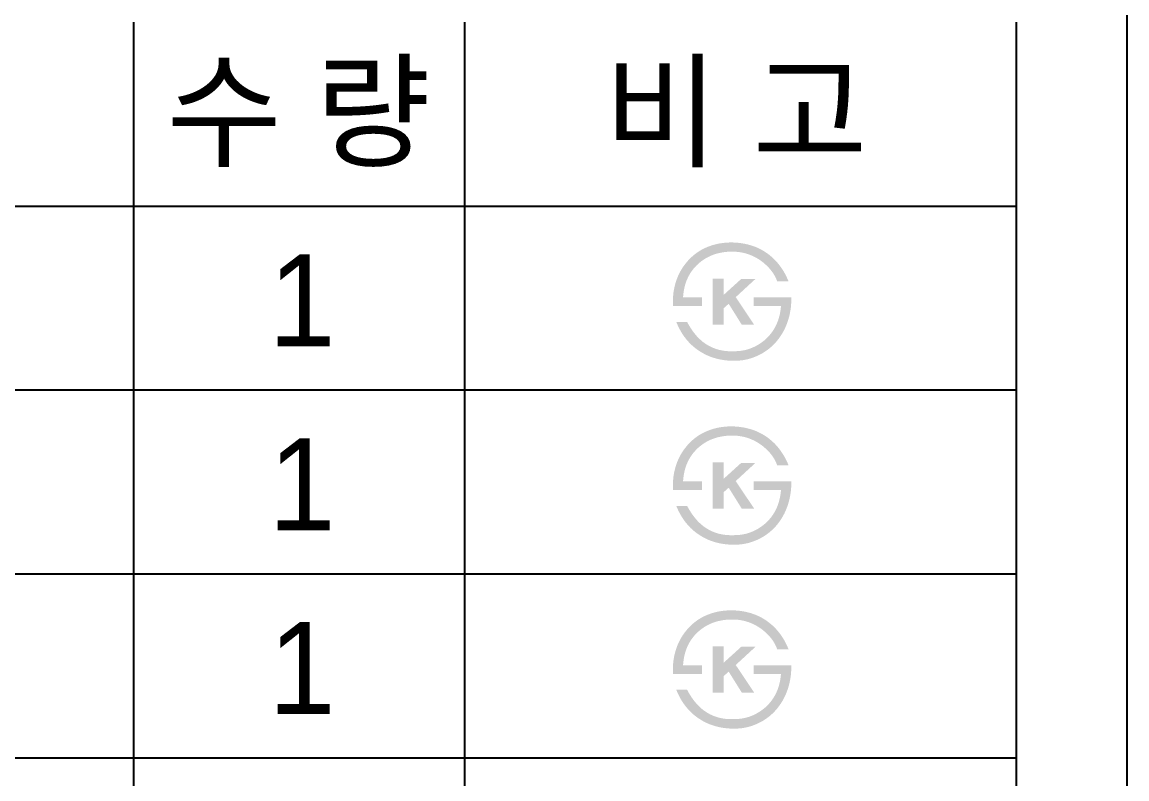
# Model space of a CAD drawing. Header units: millimetres. Extents: x 0 to 3800, y -67 to 2530.
# Drawn here: x 3499.6 to 3800, y 2094.3 to 2300 of the extents above; entities that cross this region are included whole.
import ezdxf
from ezdxf.enums import TextEntityAlignment as Align

# ---------------------------------------------------------------- set-up
doc = ezdxf.new("R2010")
doc.units = ezdxf.units.MM
doc.layers.add('TEXT', color=7, linetype='Continuous')
doc.layers.add('도각라인', color=7, linetype='Continuous')
doc.styles.add('타이틀', font='H2GTRM.TTF', dxfattribs={"height": 25})

msp = doc.modelspace()

# ---------------------------------------------------------------- hatches: boundary and pattern name
at = {"layer": 'TEXT'}
for points in [[(3676.58, 2222.79), (3676.56, 2223.2), (3676.55, 2223.61), (3676.55, 2224.02), (3676.56, 2224.42), (3676.57, 2224.83), (3676.59, 2225.23), (3676.63, 2225.63), (3676.67, 2226.03), (3676.71, 2226.42), (3676.77, 2226.82), (3676.84, 2227.21), (3676.91, 2227.6), (3676.99, 2227.99), (3677.09, 2228.37), (3677.19, 2228.76), (3677.29, 2229.14), (3677.42, 2229.52), (3677.54, 2229.9), (3677.68, 2230.28), (3677.83, 2230.65), (3677.98, 2231.01), (3678.15, 2231.37), (3678.32, 2231.72), (3678.49, 2232.07), (3678.68, 2232.41), (3678.88, 2232.74), (3679.08, 2233.07), (3679.29, 2233.39), (3679.51, 2233.71), (3679.74, 2234.02), (3679.98, 2234.32), (3680.48, 2234.94), (3680.75, 2235.24), (3681.03, 2235.54), (3681.31, 2235.83), (3681.6, 2236.1), (3681.9, 2236.37), (3682.2, 2236.63), (3682.51, 2236.88), (3682.83, 2237.12), (3683.15, 2237.36), (3683.48, 2237.58), (3683.82, 2237.79), (3684.17, 2238), (3684.52, 2238.2), (3684.88, 2238.38), (3685.25, 2238.56), (3685.65, 2238.74), (3686.06, 2238.91), (3686.48, 2239.07), (3686.9, 2239.22), (3687.32, 2239.36), (3687.76, 2239.48), (3688.2, 2239.59), (3688.64, 2239.7), (3689.09, 2239.79), (3689.55, 2239.87), (3690.01, 2239.93), (3690.48, 2239.99), (3690.96, 2240.03), (3691.44, 2240.07), (3691.93, 2240.09), (3692.42, 2240.1), (3693.18, 2240.08), (3693.56, 2240.06), (3693.93, 2240.03), (3694.3, 2240), (3694.66, 2239.96), (3695.02, 2239.91), (3695.38, 2239.86), (3695.73, 2239.8), (3696.08, 2239.74), (3696.42, 2239.66), (3696.76, 2239.59), (3697.1, 2239.5), (3697.43, 2239.41), (3697.76, 2239.32), (3698.09, 2239.21), (3698.41, 2239.1), (3698.73, 2238.99), (3699.04, 2238.87), (3699.35, 2238.74), (3699.66, 2238.6), (3699.96, 2238.46), (3700.26, 2238.31), (3700.56, 2238.16), (3700.85, 2238), (3701.14, 2237.83), (3701.42, 2237.66), (3701.7, 2237.48), (3701.98, 2237.29), (3702.25, 2237.1), (3702.52, 2236.9), (3702.78, 2236.7), (3703.2, 2236.35), (3703.61, 2236), (3704.01, 2235.62), (3704.39, 2235.24), (3704.76, 2234.84), (3705.12, 2234.42), (3705.46, 2234), (3705.79, 2233.56), (3706.11, 2233.1), (3706.42, 2232.63), (3706.72, 2232.15), (3707, 2231.65), (3707.27, 2231.14), (3707.52, 2230.62), (3707.77, 2230.08), (3708, 2229.53), (3708, 2229.53), (3704.9, 2229.53), (3704.9, 2229.53), (3704.84, 2229.71), (3704.77, 2229.88), (3704.7, 2230.06), (3704.63, 2230.23), (3704.56, 2230.4), (3704.48, 2230.57), (3704.39, 2230.74), (3704.3, 2230.91), (3704.21, 2231.08), (3704.12, 2231.25), (3704.02, 2231.41), (3703.91, 2231.58), (3703.81, 2231.74), (3703.7, 2231.91), (3703.58, 2232.07), (3703.46, 2232.23), (3703.34, 2232.39), (3703.21, 2232.55), (3702.95, 2232.87), (3702.67, 2233.19), (3702.37, 2233.5), (3702.06, 2233.81), (3701.73, 2234.11), (3701.39, 2234.41), (3701.03, 2234.71), (3700.8, 2234.89), (3700.57, 2235.06), (3700.33, 2235.23), (3700.1, 2235.39), (3699.86, 2235.54), (3699.62, 2235.69), (3699.38, 2235.84), (3699.13, 2235.97), (3698.89, 2236.11), (3698.64, 2236.23), (3698.39, 2236.35), (3698.14, 2236.47), (3697.88, 2236.58), (3697.63, 2236.68), (3697.37, 2236.78), (3697.11, 2236.88), (3696.85, 2236.96), (3696.58, 2237.05), (3696.32, 2237.12), (3696.05, 2237.19), (3695.78, 2237.26), (3695.51, 2237.32), (3695.24, 2237.37), (3694.96, 2237.42), (3694.69, 2237.46), (3694.41, 2237.5), (3694.13, 2237.53), (3693.84, 2237.55), (3693.56, 2237.57), (3693.27, 2237.59), (3692.99, 2237.6), (3692.7, 2237.6), (3692.35, 2237.6), (3692.01, 2237.59), (3691.67, 2237.57), (3691.33, 2237.55), (3691, 2237.52), (3690.67, 2237.48), (3690.34, 2237.44), (3690.02, 2237.39), (3689.7, 2237.33), (3689.39, 2237.27), (3689.08, 2237.2), (3688.77, 2237.13), (3688.47, 2237.05), (3688.17, 2236.96), (3687.87, 2236.86), (3687.58, 2236.76), (3687.29, 2236.66), (3687.01, 2236.54), (3686.73, 2236.42), (3686.45, 2236.29), (3686.18, 2236.16), (3685.91, 2236.02), (3685.64, 2235.87), (3685.38, 2235.72), (3685.12, 2235.56), (3684.87, 2235.39), (3684.62, 2235.22), (3684.37, 2235.04), (3684.13, 2234.86), (3683.89, 2234.66), (3683.65, 2234.46), (3683.42, 2234.26), (3683.19, 2234.04), (3682.96, 2233.82), (3682.74, 2233.59), (3682.53, 2233.36), (3682.32, 2233.13), (3682.12, 2232.89), (3681.93, 2232.64), (3681.75, 2232.39), (3681.57, 2232.14), (3681.39, 2231.89), (3681.23, 2231.62), (3681.07, 2231.36), (3680.92, 2231.09), (3680.77, 2230.82), (3680.64, 2230.54), (3680.51, 2230.25), (3680.38, 2229.97), (3680.26, 2229.68), (3680.15, 2229.38), (3680.05, 2229.08), (3679.95, 2228.78), (3679.86, 2228.47), (3679.78, 2228.15), (3679.7, 2227.84), (3679.63, 2227.51), (3679.57, 2227.19), (3679.51, 2226.86), (3679.46, 2226.52), (3679.42, 2226.18), (3679.38, 2225.84), (3679.35, 2225.49), (3679.33, 2225.14), (3679.33, 2225.14), (3684.51, 2225.14), (3684.51, 2225.14), (3684.51, 2225.14), (3684.51, 2222.79), (3684.51, 2222.79), (3684.51, 2222.79), (3676.58, 2222.79)], [(3690.34, 2225.83), (3695.14, 2230.18), (3699.01, 2230.18), (3693.64, 2225.23), (3698.67, 2217.72), (3695.29, 2217.72), (3691.73, 2223.43), (3690.34, 2222.19), (3690.34, 2217.72), (3687.39, 2217.72), (3687.39, 2230.29), (3690.34, 2230.29)], [(3708.75, 2225.14), (3708.75, 2224.7), (3708.75, 2224.26), (3708.74, 2223.83), (3708.71, 2223.4), (3708.68, 2222.97), (3708.64, 2222.54), (3708.59, 2222.12), (3708.52, 2221.69), (3708.45, 2221.28), (3708.37, 2220.86), (3708.29, 2220.44), (3708.19, 2220.03), (3708.08, 2219.62), (3707.96, 2219.22), (3707.84, 2218.81), (3707.7, 2218.41), (3707.56, 2218.03), (3707.41, 2217.65), (3707.26, 2217.27), (3707.09, 2216.9), (3706.92, 2216.54), (3706.74, 2216.18), (3706.55, 2215.83), (3706.36, 2215.49), (3706.15, 2215.15), (3705.94, 2214.81), (3705.72, 2214.49), (3705.5, 2214.16), (3705.26, 2213.85), (3705.02, 2213.54), (3704.77, 2213.23), (3704.51, 2212.93), (3704.24, 2212.64), (3703.97, 2212.36), (3703.69, 2212.08), (3703.4, 2211.82), (3703.11, 2211.56), (3702.81, 2211.31), (3702.51, 2211.07), (3702.2, 2210.84), (3701.88, 2210.61), (3701.56, 2210.4), (3701.24, 2210.19), (3700.91, 2209.99), (3700.57, 2209.8), (3700.23, 2209.62), (3699.88, 2209.45), (3699.53, 2209.28), (3699.16, 2209.12), (3698.79, 2208.97), (3698.42, 2208.82), (3698.04, 2208.69), (3697.66, 2208.57), (3697.28, 2208.46), (3696.9, 2208.36), (3696.51, 2208.27), (3696.12, 2208.19), (3695.72, 2208.12), (3695.33, 2208.06), (3694.93, 2208.02), (3694.53, 2207.98), (3694.12, 2207.95), (3693.71, 2207.94), (3693.3, 2207.93), (3692.64, 2207.94), (3691.98, 2207.96), (3691.34, 2208.01), (3690.7, 2208.08), (3690.08, 2208.17), (3689.77, 2208.22), (3689.47, 2208.28), (3689.16, 2208.34), (3688.86, 2208.4), (3688.56, 2208.48), (3688.27, 2208.55), (3687.98, 2208.64), (3687.69, 2208.73), (3687.4, 2208.82), (3687.11, 2208.92), (3686.83, 2209.02), (3686.55, 2209.13), (3686.27, 2209.24), (3686, 2209.36), (3685.73, 2209.48), (3685.46, 2209.61), (3685.19, 2209.75), (3684.92, 2209.89), (3684.66, 2210.03), (3684.4, 2210.18), (3684.15, 2210.34), (3683.62, 2210.67), (3683.36, 2210.85), (3683.1, 2211.03), (3682.85, 2211.22), (3682.6, 2211.41), (3682.35, 2211.61), (3682.11, 2211.81), (3681.87, 2212.02), (3681.64, 2212.24), (3681.41, 2212.45), (3681.19, 2212.68), (3680.97, 2212.9), (3680.75, 2213.14), (3680.54, 2213.37), (3680.34, 2213.62), (3680.13, 2213.86), (3679.94, 2214.12), (3679.74, 2214.37), (3679.55, 2214.63), (3679.37, 2214.9), (3679.19, 2215.17), (3679.01, 2215.45), (3678.84, 2215.73), (3678.67, 2216.02), (3678.51, 2216.31), (3678.35, 2216.61), (3678.19, 2216.91), (3678.04, 2217.21), (3677.75, 2217.84), (3677.48, 2218.49), (3677.48, 2218.49), (3680.43, 2218.49), (3680.43, 2218.49), (3680.66, 2218.06), (3680.89, 2217.65), (3681.13, 2217.25), (3681.38, 2216.86), (3681.62, 2216.48), (3681.88, 2216.11), (3682.14, 2215.75), (3682.4, 2215.41), (3682.67, 2215.08), (3682.94, 2214.76), (3683.22, 2214.45), (3683.51, 2214.15), (3683.8, 2213.87), (3684.1, 2213.6), (3684.4, 2213.33), (3684.7, 2213.08), (3684.93, 2212.91), (3685.16, 2212.74), (3685.39, 2212.58), (3685.63, 2212.43), (3685.86, 2212.28), (3686.1, 2212.14), (3686.35, 2212), (3686.59, 2211.87), (3686.84, 2211.74), (3687.09, 2211.63), (3687.34, 2211.51), (3687.6, 2211.41), (3687.86, 2211.31), (3688.12, 2211.21), (3688.39, 2211.12), (3688.66, 2211.04), (3688.93, 2210.96), (3689.2, 2210.89), (3689.48, 2210.83), (3689.76, 2210.77), (3690.04, 2210.72), (3690.32, 2210.67), (3690.61, 2210.63), (3690.9, 2210.59), (3691.19, 2210.57), (3691.49, 2210.54), (3691.79, 2210.53), (3692.09, 2210.52), (3692.39, 2210.51), (3692.7, 2210.51), (3693.01, 2210.52), (3693.87, 2210.54), (3694.14, 2210.56), (3694.41, 2210.58), (3694.68, 2210.6), (3694.95, 2210.63), (3695.21, 2210.67), (3695.48, 2210.71), (3695.74, 2210.76), (3696, 2210.81), (3696.26, 2210.87), (3696.52, 2210.93), (3696.77, 2211), (3697.03, 2211.08), (3697.28, 2211.16), (3697.53, 2211.25), (3697.78, 2211.34), (3698.02, 2211.44), (3698.27, 2211.54), (3698.51, 2211.65), (3698.75, 2211.76), (3698.99, 2211.88), (3699.23, 2212.01), (3699.47, 2212.14), (3699.7, 2212.27), (3699.94, 2212.42), (3700.17, 2212.56), (3700.4, 2212.72), (3700.63, 2212.88), (3700.85, 2213.04), (3701.08, 2213.21), (3701.3, 2213.38), (3701.56, 2213.6), (3701.81, 2213.82), (3702.05, 2214.05), (3702.28, 2214.28), (3702.51, 2214.51), (3702.73, 2214.76), (3702.94, 2215), (3703.15, 2215.25), (3703.35, 2215.51), (3703.54, 2215.77), (3703.73, 2216.04), (3703.9, 2216.31), (3704.07, 2216.58), (3704.24, 2216.86), (3704.39, 2217.15), (3704.54, 2217.44), (3704.68, 2217.74), (3704.82, 2218.04), (3704.95, 2218.35), (3705.07, 2218.66), (3705.18, 2218.97), (3705.28, 2219.3), (3705.38, 2219.62), (3705.47, 2219.95), (3705.56, 2220.29), (3705.64, 2220.63), (3705.71, 2220.98), (3705.77, 2221.33), (3705.82, 2221.69), (3705.87, 2222.05), (3705.91, 2222.42), (3705.95, 2222.79), (3705.95, 2222.79), (3698.52, 2222.79), (3698.52, 2222.79), (3698.52, 2222.79), (3698.52, 2225.14), (3698.52, 2225.14), (3698.52, 2225.14), (3708.75, 2225.14)], [(3676.58, 2172.79), (3676.56, 2173.2), (3676.55, 2173.61), (3676.55, 2174.02), (3676.56, 2174.42), (3676.57, 2174.83), (3676.59, 2175.23), (3676.63, 2175.63), (3676.67, 2176.03), (3676.71, 2176.42), (3676.77, 2176.82), (3676.84, 2177.21), (3676.91, 2177.6), (3676.99, 2177.99), (3677.09, 2178.37), (3677.19, 2178.76), (3677.29, 2179.14), (3677.42, 2179.52), (3677.54, 2179.9), (3677.68, 2180.28), (3677.83, 2180.65), (3677.98, 2181.01), (3678.15, 2181.37), (3678.32, 2181.72), (3678.49, 2182.07), (3678.68, 2182.41), (3678.88, 2182.74), (3679.08, 2183.07), (3679.29, 2183.39), (3679.51, 2183.71), (3679.74, 2184.02), (3679.98, 2184.32), (3680.48, 2184.94), (3680.75, 2185.24), (3681.03, 2185.54), (3681.31, 2185.83), (3681.6, 2186.1), (3681.9, 2186.37), (3682.2, 2186.63), (3682.51, 2186.88), (3682.83, 2187.12), (3683.15, 2187.36), (3683.48, 2187.58), (3683.82, 2187.79), (3684.17, 2188), (3684.52, 2188.2), (3684.88, 2188.38), (3685.25, 2188.56), (3685.65, 2188.74), (3686.06, 2188.91), (3686.48, 2189.07), (3686.9, 2189.22), (3687.32, 2189.36), (3687.76, 2189.48), (3688.2, 2189.59), (3688.64, 2189.7), (3689.09, 2189.79), (3689.55, 2189.87), (3690.01, 2189.93), (3690.48, 2189.99), (3690.96, 2190.03), (3691.44, 2190.07), (3691.93, 2190.09), (3692.42, 2190.1), (3693.18, 2190.08), (3693.56, 2190.06), (3693.93, 2190.03), (3694.3, 2190), (3694.66, 2189.96), (3695.02, 2189.91), (3695.38, 2189.86), (3695.73, 2189.8), (3696.08, 2189.74), (3696.42, 2189.66), (3696.76, 2189.59), (3697.1, 2189.5), (3697.43, 2189.41), (3697.76, 2189.32), (3698.09, 2189.21), (3698.41, 2189.1), (3698.73, 2188.99), (3699.04, 2188.87), (3699.35, 2188.74), (3699.66, 2188.6), (3699.96, 2188.46), (3700.26, 2188.31), (3700.56, 2188.16), (3700.85, 2188), (3701.14, 2187.83), (3701.42, 2187.66), (3701.7, 2187.48), (3701.98, 2187.29), (3702.25, 2187.1), (3702.52, 2186.9), (3702.78, 2186.7), (3703.2, 2186.35), (3703.61, 2186), (3704.01, 2185.62), (3704.39, 2185.24), (3704.76, 2184.84), (3705.12, 2184.42), (3705.46, 2184), (3705.79, 2183.56), (3706.11, 2183.1), (3706.42, 2182.63), (3706.72, 2182.15), (3707, 2181.65), (3707.27, 2181.14), (3707.52, 2180.62), (3707.77, 2180.08), (3708, 2179.53), (3708, 2179.53), (3704.9, 2179.53), (3704.9, 2179.53), (3704.84, 2179.71), (3704.77, 2179.88), (3704.7, 2180.06), (3704.63, 2180.23), (3704.56, 2180.4), (3704.48, 2180.57), (3704.39, 2180.74), (3704.3, 2180.91), (3704.21, 2181.08), (3704.12, 2181.25), (3704.02, 2181.41), (3703.91, 2181.58), (3703.81, 2181.74), (3703.7, 2181.91), (3703.58, 2182.07), (3703.46, 2182.23), (3703.34, 2182.39), (3703.21, 2182.55), (3702.95, 2182.87), (3702.67, 2183.19), (3702.37, 2183.5), (3702.06, 2183.81), (3701.73, 2184.11), (3701.39, 2184.41), (3701.03, 2184.71), (3700.8, 2184.89), (3700.57, 2185.06), (3700.33, 2185.23), (3700.1, 2185.39), (3699.86, 2185.54), (3699.62, 2185.69), (3699.38, 2185.84), (3699.13, 2185.97), (3698.89, 2186.11), (3698.64, 2186.23), (3698.39, 2186.35), (3698.14, 2186.47), (3697.88, 2186.58), (3697.63, 2186.68), (3697.37, 2186.78), (3697.11, 2186.88), (3696.85, 2186.96), (3696.58, 2187.05), (3696.32, 2187.12), (3696.05, 2187.19), (3695.78, 2187.26), (3695.51, 2187.32), (3695.24, 2187.37), (3694.96, 2187.42), (3694.69, 2187.46), (3694.41, 2187.5), (3694.13, 2187.53), (3693.84, 2187.55), (3693.56, 2187.57), (3693.27, 2187.59), (3692.99, 2187.6), (3692.7, 2187.6), (3692.35, 2187.6), (3692.01, 2187.59), (3691.67, 2187.57), (3691.33, 2187.55), (3691, 2187.52), (3690.67, 2187.48), (3690.34, 2187.44), (3690.02, 2187.39), (3689.7, 2187.33), (3689.39, 2187.27), (3689.08, 2187.2), (3688.77, 2187.13), (3688.47, 2187.05), (3688.17, 2186.96), (3687.87, 2186.86), (3687.58, 2186.76), (3687.29, 2186.66), (3687.01, 2186.54), (3686.73, 2186.42), (3686.45, 2186.29), (3686.18, 2186.16), (3685.91, 2186.02), (3685.64, 2185.87), (3685.38, 2185.72), (3685.12, 2185.56), (3684.87, 2185.39), (3684.62, 2185.22), (3684.37, 2185.04), (3684.13, 2184.86), (3683.89, 2184.66), (3683.65, 2184.46), (3683.42, 2184.26), (3683.19, 2184.04), (3682.96, 2183.82), (3682.74, 2183.59), (3682.53, 2183.36), (3682.32, 2183.13), (3682.12, 2182.89), (3681.93, 2182.64), (3681.75, 2182.39), (3681.57, 2182.14), (3681.39, 2181.89), (3681.23, 2181.62), (3681.07, 2181.36), (3680.92, 2181.09), (3680.77, 2180.82), (3680.64, 2180.54), (3680.51, 2180.25), (3680.38, 2179.97), (3680.26, 2179.68), (3680.15, 2179.38), (3680.05, 2179.08), (3679.95, 2178.78), (3679.86, 2178.47), (3679.78, 2178.15), (3679.7, 2177.84), (3679.63, 2177.51), (3679.57, 2177.19), (3679.51, 2176.86), (3679.46, 2176.52), (3679.42, 2176.18), (3679.38, 2175.84), (3679.35, 2175.49), (3679.33, 2175.14), (3679.33, 2175.14), (3684.51, 2175.14), (3684.51, 2175.14), (3684.51, 2175.14), (3684.51, 2172.79), (3684.51, 2172.79), (3684.51, 2172.79), (3676.58, 2172.79)], [(3690.34, 2175.83), (3695.14, 2180.18), (3699.01, 2180.18), (3693.64, 2175.23), (3698.67, 2167.72), (3695.29, 2167.72), (3691.73, 2173.43), (3690.34, 2172.19), (3690.34, 2167.72), (3687.39, 2167.72), (3687.39, 2180.29), (3690.34, 2180.29)], [(3708.75, 2175.14), (3708.75, 2174.7), (3708.75, 2174.26), (3708.74, 2173.83), (3708.71, 2173.4), (3708.68, 2172.97), (3708.64, 2172.54), (3708.59, 2172.12), (3708.52, 2171.69), (3708.45, 2171.28), (3708.37, 2170.86), (3708.29, 2170.44), (3708.19, 2170.03), (3708.08, 2169.62), (3707.96, 2169.22), (3707.84, 2168.81), (3707.7, 2168.41), (3707.56, 2168.03), (3707.41, 2167.65), (3707.26, 2167.27), (3707.09, 2166.9), (3706.92, 2166.54), (3706.74, 2166.18), (3706.55, 2165.83), (3706.36, 2165.49), (3706.15, 2165.15), (3705.94, 2164.81), (3705.72, 2164.49), (3705.5, 2164.16), (3705.26, 2163.85), (3705.02, 2163.54), (3704.77, 2163.23), (3704.51, 2162.93), (3704.24, 2162.64), (3703.97, 2162.36), (3703.69, 2162.08), (3703.4, 2161.82), (3703.11, 2161.56), (3702.81, 2161.31), (3702.51, 2161.07), (3702.2, 2160.84), (3701.88, 2160.61), (3701.56, 2160.4), (3701.24, 2160.19), (3700.91, 2159.99), (3700.57, 2159.8), (3700.23, 2159.62), (3699.88, 2159.45), (3699.53, 2159.28), (3699.16, 2159.12), (3698.79, 2158.97), (3698.42, 2158.82), (3698.04, 2158.69), (3697.66, 2158.57), (3697.28, 2158.46), (3696.9, 2158.36), (3696.51, 2158.27), (3696.12, 2158.19), (3695.72, 2158.12), (3695.33, 2158.06), (3694.93, 2158.02), (3694.53, 2157.98), (3694.12, 2157.95), (3693.71, 2157.94), (3693.3, 2157.93), (3692.64, 2157.94), (3691.98, 2157.96), (3691.34, 2158.01), (3690.7, 2158.08), (3690.08, 2158.17), (3689.77, 2158.22), (3689.47, 2158.28), (3689.16, 2158.34), (3688.86, 2158.4), (3688.56, 2158.48), (3688.27, 2158.55), (3687.98, 2158.64), (3687.69, 2158.73), (3687.4, 2158.82), (3687.11, 2158.92), (3686.83, 2159.02), (3686.55, 2159.13), (3686.27, 2159.24), (3686, 2159.36), (3685.73, 2159.48), (3685.46, 2159.61), (3685.19, 2159.75), (3684.92, 2159.89), (3684.66, 2160.03), (3684.4, 2160.18), (3684.15, 2160.34), (3683.62, 2160.67), (3683.36, 2160.85), (3683.1, 2161.03), (3682.85, 2161.22), (3682.6, 2161.41), (3682.35, 2161.61), (3682.11, 2161.81), (3681.87, 2162.02), (3681.64, 2162.24), (3681.41, 2162.45), (3681.19, 2162.68), (3680.97, 2162.9), (3680.75, 2163.14), (3680.54, 2163.37), (3680.34, 2163.62), (3680.13, 2163.86), (3679.94, 2164.12), (3679.74, 2164.37), (3679.55, 2164.63), (3679.37, 2164.9), (3679.19, 2165.17), (3679.01, 2165.45), (3678.84, 2165.73), (3678.67, 2166.02), (3678.51, 2166.31), (3678.35, 2166.61), (3678.19, 2166.91), (3678.04, 2167.21), (3677.75, 2167.84), (3677.48, 2168.49), (3677.48, 2168.49), (3680.43, 2168.49), (3680.43, 2168.49), (3680.66, 2168.06), (3680.89, 2167.65), (3681.13, 2167.25), (3681.38, 2166.86), (3681.62, 2166.48), (3681.88, 2166.11), (3682.14, 2165.75), (3682.4, 2165.41), (3682.67, 2165.08), (3682.94, 2164.76), (3683.22, 2164.45), (3683.51, 2164.15), (3683.8, 2163.87), (3684.1, 2163.6), (3684.4, 2163.33), (3684.7, 2163.08), (3684.93, 2162.91), (3685.16, 2162.74), (3685.39, 2162.58), (3685.63, 2162.43), (3685.86, 2162.28), (3686.1, 2162.14), (3686.35, 2162), (3686.59, 2161.87), (3686.84, 2161.74), (3687.09, 2161.63), (3687.34, 2161.51), (3687.6, 2161.41), (3687.86, 2161.31), (3688.12, 2161.21), (3688.39, 2161.12), (3688.66, 2161.04), (3688.93, 2160.96), (3689.2, 2160.89), (3689.48, 2160.83), (3689.76, 2160.77), (3690.04, 2160.72), (3690.32, 2160.67), (3690.61, 2160.63), (3690.9, 2160.59), (3691.19, 2160.57), (3691.49, 2160.54), (3691.79, 2160.53), (3692.09, 2160.52), (3692.39, 2160.51), (3692.7, 2160.51), (3693.01, 2160.52), (3693.87, 2160.54), (3694.14, 2160.56), (3694.41, 2160.58), (3694.68, 2160.6), (3694.95, 2160.63), (3695.21, 2160.67), (3695.48, 2160.71), (3695.74, 2160.76), (3696, 2160.81), (3696.26, 2160.87), (3696.52, 2160.93), (3696.77, 2161), (3697.03, 2161.08), (3697.28, 2161.16), (3697.53, 2161.25), (3697.78, 2161.34), (3698.02, 2161.44), (3698.27, 2161.54), (3698.51, 2161.65), (3698.75, 2161.76), (3698.99, 2161.88), (3699.23, 2162.01), (3699.47, 2162.14), (3699.7, 2162.27), (3699.94, 2162.42), (3700.17, 2162.56), (3700.4, 2162.72), (3700.63, 2162.88), (3700.85, 2163.04), (3701.08, 2163.21), (3701.3, 2163.38), (3701.56, 2163.6), (3701.81, 2163.82), (3702.05, 2164.05), (3702.28, 2164.28), (3702.51, 2164.51), (3702.73, 2164.76), (3702.94, 2165), (3703.15, 2165.25), (3703.35, 2165.51), (3703.54, 2165.77), (3703.73, 2166.04), (3703.9, 2166.31), (3704.07, 2166.58), (3704.24, 2166.86), (3704.39, 2167.15), (3704.54, 2167.44), (3704.68, 2167.74), (3704.82, 2168.04), (3704.95, 2168.35), (3705.07, 2168.66), (3705.18, 2168.97), (3705.28, 2169.3), (3705.38, 2169.62), (3705.47, 2169.95), (3705.56, 2170.29), (3705.64, 2170.63), (3705.71, 2170.98), (3705.77, 2171.33), (3705.82, 2171.69), (3705.87, 2172.05), (3705.91, 2172.42), (3705.95, 2172.79), (3705.95, 2172.79), (3698.52, 2172.79), (3698.52, 2172.79), (3698.52, 2172.79), (3698.52, 2175.14), (3698.52, 2175.14), (3698.52, 2175.14), (3708.75, 2175.14)], [(3676.58, 2122.79), (3676.56, 2123.2), (3676.55, 2123.61), (3676.55, 2124.02), (3676.56, 2124.42), (3676.57, 2124.83), (3676.59, 2125.23), (3676.63, 2125.63), (3676.67, 2126.03), (3676.71, 2126.42), (3676.77, 2126.82), (3676.84, 2127.21), (3676.91, 2127.6), (3676.99, 2127.99), (3677.09, 2128.37), (3677.19, 2128.76), (3677.29, 2129.14), (3677.42, 2129.52), (3677.54, 2129.9), (3677.68, 2130.28), (3677.83, 2130.65), (3677.98, 2131.01), (3678.15, 2131.37), (3678.32, 2131.72), (3678.49, 2132.07), (3678.68, 2132.41), (3678.88, 2132.74), (3679.08, 2133.07), (3679.29, 2133.39), (3679.51, 2133.71), (3679.74, 2134.02), (3679.98, 2134.32), (3680.48, 2134.94), (3680.75, 2135.24), (3681.03, 2135.54), (3681.31, 2135.83), (3681.6, 2136.1), (3681.9, 2136.37), (3682.2, 2136.63), (3682.51, 2136.88), (3682.83, 2137.12), (3683.15, 2137.36), (3683.48, 2137.58), (3683.82, 2137.79), (3684.17, 2138), (3684.52, 2138.2), (3684.88, 2138.38), (3685.25, 2138.56), (3685.65, 2138.74), (3686.06, 2138.91), (3686.48, 2139.07), (3686.9, 2139.22), (3687.32, 2139.36), (3687.76, 2139.48), (3688.2, 2139.59), (3688.64, 2139.7), (3689.09, 2139.79), (3689.55, 2139.87), (3690.01, 2139.93), (3690.48, 2139.99), (3690.96, 2140.03), (3691.44, 2140.07), (3691.93, 2140.09), (3692.42, 2140.1), (3693.18, 2140.08), (3693.56, 2140.06), (3693.93, 2140.03), (3694.3, 2140), (3694.66, 2139.96), (3695.02, 2139.91), (3695.38, 2139.86), (3695.73, 2139.8), (3696.08, 2139.74), (3696.42, 2139.66), (3696.76, 2139.59), (3697.1, 2139.5), (3697.43, 2139.41), (3697.76, 2139.32), (3698.09, 2139.21), (3698.41, 2139.1), (3698.73, 2138.99), (3699.04, 2138.87), (3699.35, 2138.74), (3699.66, 2138.6), (3699.96, 2138.46), (3700.26, 2138.31), (3700.56, 2138.16), (3700.85, 2138), (3701.14, 2137.83), (3701.42, 2137.66), (3701.7, 2137.48), (3701.98, 2137.29), (3702.25, 2137.1), (3702.52, 2136.9), (3702.78, 2136.7), (3703.2, 2136.35), (3703.61, 2136), (3704.01, 2135.62), (3704.39, 2135.24), (3704.76, 2134.84), (3705.12, 2134.42), (3705.46, 2134), (3705.79, 2133.56), (3706.11, 2133.1), (3706.42, 2132.63), (3706.72, 2132.15), (3707, 2131.65), (3707.27, 2131.14), (3707.52, 2130.62), (3707.77, 2130.08), (3708, 2129.53), (3708, 2129.53), (3704.9, 2129.53), (3704.9, 2129.53), (3704.84, 2129.71), (3704.77, 2129.88), (3704.7, 2130.06), (3704.63, 2130.23), (3704.56, 2130.4), (3704.48, 2130.57), (3704.39, 2130.74), (3704.3, 2130.91), (3704.21, 2131.08), (3704.12, 2131.25), (3704.02, 2131.41), (3703.91, 2131.58), (3703.81, 2131.74), (3703.7, 2131.91), (3703.58, 2132.07), (3703.46, 2132.23), (3703.34, 2132.39), (3703.21, 2132.55), (3702.95, 2132.87), (3702.67, 2133.19), (3702.37, 2133.5), (3702.06, 2133.81), (3701.73, 2134.11), (3701.39, 2134.41), (3701.03, 2134.71), (3700.8, 2134.89), (3700.57, 2135.06), (3700.33, 2135.23), (3700.1, 2135.39), (3699.86, 2135.54), (3699.62, 2135.69), (3699.38, 2135.84), (3699.13, 2135.97), (3698.89, 2136.11), (3698.64, 2136.23), (3698.39, 2136.35), (3698.14, 2136.47), (3697.88, 2136.58), (3697.63, 2136.68), (3697.37, 2136.78), (3697.11, 2136.88), (3696.85, 2136.96), (3696.58, 2137.05), (3696.32, 2137.12), (3696.05, 2137.19), (3695.78, 2137.26), (3695.51, 2137.32), (3695.24, 2137.37), (3694.96, 2137.42), (3694.69, 2137.46), (3694.41, 2137.5), (3694.13, 2137.53), (3693.84, 2137.55), (3693.56, 2137.57), (3693.27, 2137.59), (3692.99, 2137.6), (3692.7, 2137.6), (3692.35, 2137.6), (3692.01, 2137.59), (3691.67, 2137.57), (3691.33, 2137.55), (3691, 2137.52), (3690.67, 2137.48), (3690.34, 2137.44), (3690.02, 2137.39), (3689.7, 2137.33), (3689.39, 2137.27), (3689.08, 2137.2), (3688.77, 2137.13), (3688.47, 2137.05), (3688.17, 2136.96), (3687.87, 2136.86), (3687.58, 2136.76), (3687.29, 2136.66), (3687.01, 2136.54), (3686.73, 2136.42), (3686.45, 2136.29), (3686.18, 2136.16), (3685.91, 2136.02), (3685.64, 2135.87), (3685.38, 2135.72), (3685.12, 2135.56), (3684.87, 2135.39), (3684.62, 2135.22), (3684.37, 2135.04), (3684.13, 2134.86), (3683.89, 2134.66), (3683.65, 2134.46), (3683.42, 2134.26), (3683.19, 2134.04), (3682.96, 2133.82), (3682.74, 2133.59), (3682.53, 2133.36), (3682.32, 2133.13), (3682.12, 2132.89), (3681.93, 2132.64), (3681.75, 2132.39), (3681.57, 2132.14), (3681.39, 2131.89), (3681.23, 2131.62), (3681.07, 2131.36), (3680.92, 2131.09), (3680.77, 2130.82), (3680.64, 2130.54), (3680.51, 2130.25), (3680.38, 2129.97), (3680.26, 2129.68), (3680.15, 2129.38), (3680.05, 2129.08), (3679.95, 2128.78), (3679.86, 2128.47), (3679.78, 2128.15), (3679.7, 2127.84), (3679.63, 2127.51), (3679.57, 2127.19), (3679.51, 2126.86), (3679.46, 2126.52), (3679.42, 2126.18), (3679.38, 2125.84), (3679.35, 2125.49), (3679.33, 2125.14), (3679.33, 2125.14), (3684.51, 2125.14), (3684.51, 2125.14), (3684.51, 2125.14), (3684.51, 2122.79), (3684.51, 2122.79), (3684.51, 2122.79), (3676.58, 2122.79)], [(3690.34, 2125.83), (3695.14, 2130.18), (3699.01, 2130.18), (3693.64, 2125.23), (3698.67, 2117.72), (3695.29, 2117.72), (3691.73, 2123.43), (3690.34, 2122.19), (3690.34, 2117.72), (3687.39, 2117.72), (3687.39, 2130.29), (3690.34, 2130.29)], [(3708.75, 2125.14), (3708.75, 2124.7), (3708.75, 2124.26), (3708.74, 2123.83), (3708.71, 2123.4), (3708.68, 2122.97), (3708.64, 2122.54), (3708.59, 2122.12), (3708.52, 2121.69), (3708.45, 2121.28), (3708.37, 2120.86), (3708.29, 2120.44), (3708.19, 2120.03), (3708.08, 2119.62), (3707.96, 2119.22), (3707.84, 2118.81), (3707.7, 2118.41), (3707.56, 2118.03), (3707.41, 2117.65), (3707.26, 2117.27), (3707.09, 2116.9), (3706.92, 2116.54), (3706.74, 2116.18), (3706.55, 2115.83), (3706.36, 2115.49), (3706.15, 2115.15), (3705.94, 2114.81), (3705.72, 2114.49), (3705.5, 2114.16), (3705.26, 2113.85), (3705.02, 2113.54), (3704.77, 2113.23), (3704.51, 2112.93), (3704.24, 2112.64), (3703.97, 2112.36), (3703.69, 2112.08), (3703.4, 2111.82), (3703.11, 2111.56), (3702.81, 2111.31), (3702.51, 2111.07), (3702.2, 2110.84), (3701.88, 2110.61), (3701.56, 2110.4), (3701.24, 2110.19), (3700.91, 2109.99), (3700.57, 2109.8), (3700.23, 2109.62), (3699.88, 2109.45), (3699.53, 2109.28), (3699.16, 2109.12), (3698.79, 2108.97), (3698.42, 2108.82), (3698.04, 2108.69), (3697.66, 2108.57), (3697.28, 2108.46), (3696.9, 2108.36), (3696.51, 2108.27), (3696.12, 2108.19), (3695.72, 2108.12), (3695.33, 2108.06), (3694.93, 2108.02), (3694.53, 2107.98), (3694.12, 2107.95), (3693.71, 2107.94), (3693.3, 2107.93), (3692.64, 2107.94), (3691.98, 2107.96), (3691.34, 2108.01), (3690.7, 2108.08), (3690.08, 2108.17), (3689.77, 2108.22), (3689.47, 2108.28), (3689.16, 2108.34), (3688.86, 2108.4), (3688.56, 2108.48), (3688.27, 2108.55), (3687.98, 2108.64), (3687.69, 2108.73), (3687.4, 2108.82), (3687.11, 2108.92), (3686.83, 2109.02), (3686.55, 2109.13), (3686.27, 2109.24), (3686, 2109.36), (3685.73, 2109.48), (3685.46, 2109.61), (3685.19, 2109.75), (3684.92, 2109.89), (3684.66, 2110.03), (3684.4, 2110.18), (3684.15, 2110.34), (3683.62, 2110.67), (3683.36, 2110.85), (3683.1, 2111.03), (3682.85, 2111.22), (3682.6, 2111.41), (3682.35, 2111.61), (3682.11, 2111.81), (3681.87, 2112.02), (3681.64, 2112.24), (3681.41, 2112.45), (3681.19, 2112.68), (3680.97, 2112.9), (3680.75, 2113.14), (3680.54, 2113.37), (3680.34, 2113.62), (3680.13, 2113.86), (3679.94, 2114.12), (3679.74, 2114.37), (3679.55, 2114.63), (3679.37, 2114.9), (3679.19, 2115.17), (3679.01, 2115.45), (3678.84, 2115.73), (3678.67, 2116.02), (3678.51, 2116.31), (3678.35, 2116.61), (3678.19, 2116.91), (3678.04, 2117.21), (3677.75, 2117.84), (3677.48, 2118.49), (3677.48, 2118.49), (3680.43, 2118.49), (3680.43, 2118.49), (3680.66, 2118.06), (3680.89, 2117.65), (3681.13, 2117.25), (3681.38, 2116.86), (3681.62, 2116.48), (3681.88, 2116.11), (3682.14, 2115.75), (3682.4, 2115.41), (3682.67, 2115.08), (3682.94, 2114.76), (3683.22, 2114.45), (3683.51, 2114.15), (3683.8, 2113.87), (3684.1, 2113.6), (3684.4, 2113.33), (3684.7, 2113.08), (3684.93, 2112.91), (3685.16, 2112.74), (3685.39, 2112.58), (3685.63, 2112.43), (3685.86, 2112.28), (3686.1, 2112.14), (3686.35, 2112), (3686.59, 2111.87), (3686.84, 2111.74), (3687.09, 2111.63), (3687.34, 2111.51), (3687.6, 2111.41), (3687.86, 2111.31), (3688.12, 2111.21), (3688.39, 2111.12), (3688.66, 2111.04), (3688.93, 2110.96), (3689.2, 2110.89), (3689.48, 2110.83), (3689.76, 2110.77), (3690.04, 2110.72), (3690.32, 2110.67), (3690.61, 2110.63), (3690.9, 2110.59), (3691.19, 2110.57), (3691.49, 2110.54), (3691.79, 2110.53), (3692.09, 2110.52), (3692.39, 2110.51), (3692.7, 2110.51), (3693.01, 2110.52), (3693.87, 2110.54), (3694.14, 2110.56), (3694.41, 2110.58), (3694.68, 2110.6), (3694.95, 2110.63), (3695.21, 2110.67), (3695.48, 2110.71), (3695.74, 2110.76), (3696, 2110.81), (3696.26, 2110.87), (3696.52, 2110.93), (3696.77, 2111), (3697.03, 2111.08), (3697.28, 2111.16), (3697.53, 2111.25), (3697.78, 2111.34), (3698.02, 2111.44), (3698.27, 2111.54), (3698.51, 2111.65), (3698.75, 2111.76), (3698.99, 2111.88), (3699.23, 2112.01), (3699.47, 2112.14), (3699.7, 2112.27), (3699.94, 2112.42), (3700.17, 2112.56), (3700.4, 2112.72), (3700.63, 2112.88), (3700.85, 2113.04), (3701.08, 2113.21), (3701.3, 2113.38), (3701.56, 2113.6), (3701.81, 2113.82), (3702.05, 2114.05), (3702.28, 2114.28), (3702.51, 2114.51), (3702.73, 2114.76), (3702.94, 2115), (3703.15, 2115.25), (3703.35, 2115.51), (3703.54, 2115.77), (3703.73, 2116.04), (3703.9, 2116.31), (3704.07, 2116.58), (3704.24, 2116.86), (3704.39, 2117.15), (3704.54, 2117.44), (3704.68, 2117.74), (3704.82, 2118.04), (3704.95, 2118.35), (3705.07, 2118.66), (3705.18, 2118.97), (3705.28, 2119.3), (3705.38, 2119.62), (3705.47, 2119.95), (3705.56, 2120.29), (3705.64, 2120.63), (3705.71, 2120.98), (3705.77, 2121.33), (3705.82, 2121.69), (3705.87, 2122.05), (3705.91, 2122.42), (3705.95, 2122.79), (3705.95, 2122.79), (3698.52, 2122.79), (3698.52, 2122.79), (3698.52, 2122.79), (3698.52, 2125.14), (3698.52, 2125.14), (3698.52, 2125.14), (3708.75, 2125.14)]]:
    msp.add_hatch(color=256, dxfattribs=at).paths.add_polyline_path(points, flags=0)

# ---------------------------------------------------------------- linework, layer by layer
at = {"layer": '도각라인', "color": 7}
for p, q in [((3800, 2530), (3800, 0)), ((3530, 1950), (3530, 2300)), ((3620, 1950), (3620, 2300)), ((3770, 1950), (3770, 2300)), ((2975, 2250), (3770, 2250)), ((2975, 2200), (3770, 2200)), ((2975, 2150), (3770, 2150)), ((2975, 2100), (3770, 2100))]:
    msp.add_line(p, q, dxfattribs=at)

# ---------------------------------------------------------------- texts
at = {"layer": 'TEXT', "style": '타이틀'}
for s, p in [('수 량', (3574.77, 2275.73)), ('비 고', (3693.62, 2275.73)), ('1', (3575.74, 2224.38)), ('1', (3575.74, 2174.38)), ('1', (3575.74, 2124.38)), ('1', (3575.74, 2124.38))]:
    msp.add_text(s, height=25, dxfattribs=at).set_placement(p, align=Align.MIDDLE_CENTER)

doc.saveas('drawing.dxf')
